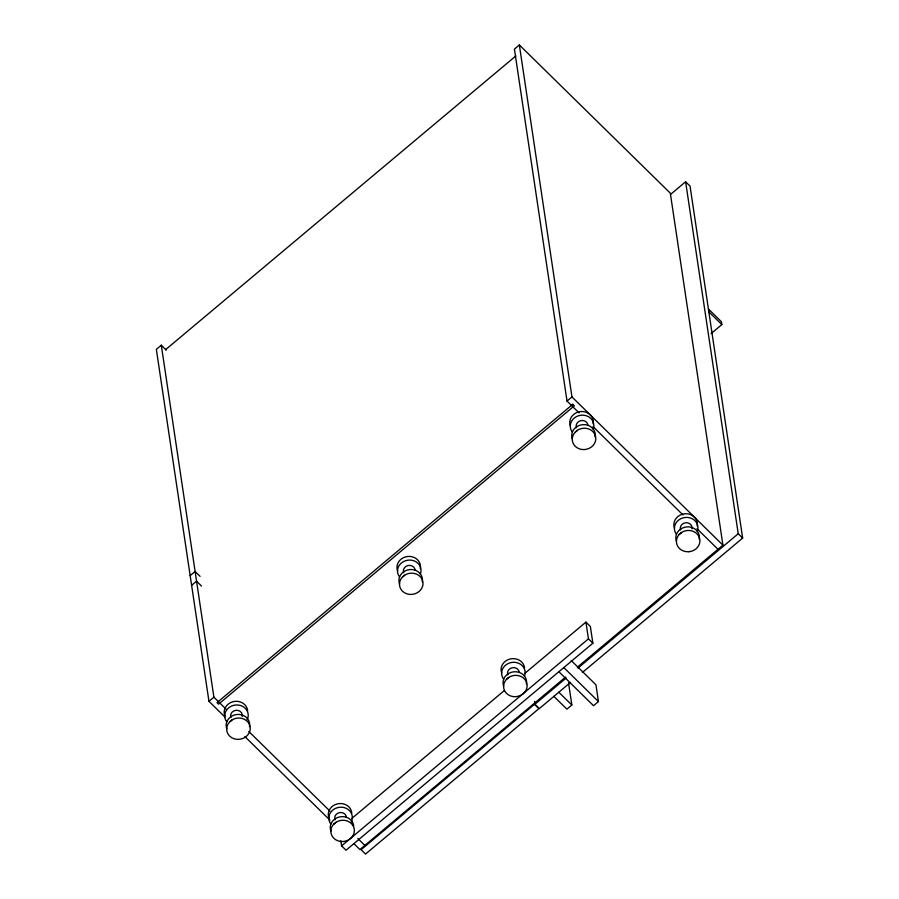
<?xml version="1.0" encoding="UTF-8"?>
<svg xmlns="http://www.w3.org/2000/svg" width="899" height="899" viewBox="0 0 899 899"><rect width="100%" height="100%" fill="white"/><g stroke="black" fill="none" stroke-linecap="round" stroke-linejoin="round"><path stroke-width="1.35" d="M230.155 721.515L231.818 720.133L229.526 722.054A11.754 10.597 -8.5 0 0 227.908 733.842A11.754 10.597 -8.5 0 0 239.303 739.338L242.303 738.641A11.788 10.619 -8.5 0 0 248.967 723.571A11.788 10.619 -8.5 0 0 231.785 720.088M402.943 576.619L404.606 575.236A11.788 10.619 -8.5 0 1 421.755 578.675A11.788 10.619 -8.5 0 1 415.091 593.722L412.09 594.408A11.754 10.597 -8.5 0 1 400.707 588.946A11.754 10.597 -8.5 0 1 402.325 577.158L404.606 575.236M575.742 431.722L577.394 430.34L575.102 432.262A11.754 10.597 -8.5 0 0 573.495 444.05A11.754 10.597 -8.5 0 0 584.878 449.545L587.89 448.848A11.788 10.619 -8.5 0 0 594.542 433.779A11.788 10.619 -8.5 0 0 577.36 430.295M334.271 823.742L335.934 822.36L333.641 824.282M507.058 678.846L508.722 677.464L506.429 679.386A11.754 10.597 -8.5 0 0 504.822 691.174A11.754 10.597 -8.5 0 0 516.206 696.669M679.858 533.95L681.509 532.568L679.217 534.489M166.281 350.127L161.292 345.216L156.347 349.351L208.95 701.321L224.952 717.031M577.383 667.204L722.92 545.154L670.317 193.184L519.352 44.95L514.419 49.085L567.022 401.055L579.001 412.832M165.483 349.756L515.846 55.94M190.161 575.618L195.105 571.483L200.084 576.371M191.622 585.339L196.555 581.204L201.533 586.092M670.564 194.398L685.622 181.767L690.05 186.115L742.653 538.085L582.395 672.474M208.95 701.321L213.895 697.186L161.292 345.216M567.022 401.055L571.955 396.92L519.352 44.95M711.098 333.608L721.852 324.595L721.425 321.752L708.412 308.975M351.97 818.315L504.373 690.511M524.769 673.418L585.934 622.119L590.362 626.457L592.868 643.223L346.025 850.218L341.598 845.869L340.833 840.711M341.598 845.869L588.44 638.874L585.934 622.119M565.572 677.104L359.915 849.555L353.925 843.667M570.562 682.397L539.366 708.558L534.939 704.209L566.134 678.048M577.967 668.126L738.225 533.748L685.622 181.767M568.516 682.824L571.843 705.018L566.898 709.154L553.885 696.377M571.213 660.529L595.947 684.802L598.442 701.568L593.509 705.704L558.897 671.71M516.442 696.579L519.206 695.972A11.788 10.619 -8.5 0 0 525.87 680.903A11.788 10.619 -8.5 0 0 508.688 677.419M343.654 841.475L346.418 840.868A11.788 10.619 -8.5 0 0 353.082 825.799A11.788 10.619 -8.5 0 0 335.9 822.315M688.994 551.739L692.005 551.076A11.788 10.619 -8.5 0 0 698.658 536.006A11.788 10.619 -8.5 0 0 681.476 532.523M343.632 841.475L343.418 841.531A11.788 10.619 -8.5 0 1 332.068 835.969A11.788 10.619 -8.5 0 1 333.698 824.158M708.839 311.818L721.852 324.595M738.225 533.748L742.653 538.085M571.955 396.92L722.92 545.154M593.003 426.576L682.993 514.936M696.995 528.679L717.986 549.289M588.44 638.874L592.868 643.223M563.83 667.575L598.442 701.568M558.83 692.241L571.843 705.018M213.895 697.186L225.885 708.963M248.776 731.438L329.866 811.055M357.858 838.542L364.859 845.42M244.944 736.663L329.922 820.102M534.523 701.434L534.939 704.209M403.718 572.641A5.9 5.315 -8.5 0 1 408.045 565.538A5.9 5.315 -8.5 0 1 415.136 570.135M399.561 577.001A11.788 10.619 -8.5 0 1 407.843 560.178A11.788 10.619 -8.5 0 1 420.283 574.135M397.628 570.91A11.788 10.619 -8.5 0 1 407.798 556.47A11.788 10.619 -8.5 0 1 420.294 568.674M399.583 584.013A11.788 10.619 -8.5 0 1 409.753 569.573A11.788 10.619 -8.5 0 1 422.249 581.777M507.834 674.868A5.9 5.315 -8.5 0 1 512.16 667.766A5.9 5.315 -8.5 0 1 519.251 672.362M503.676 679.228A11.788 10.619 -8.5 0 1 511.958 662.406A11.788 10.619 -8.5 0 1 524.398 676.363M501.743 673.137A11.788 10.619 -8.5 0 1 510.385 658.933A11.788 10.619 -8.5 0 1 524.567 668.126M503.698 686.24A11.788 10.619 -8.5 0 1 513.868 671.8A11.788 10.619 -8.5 0 1 526.365 684.004M576.506 427.744A5.9 5.315 -8.5 0 1 580.833 420.642A5.9 5.315 -8.5 0 1 587.924 425.238M572.348 432.104A11.788 10.619 -8.5 0 1 580.63 415.282A11.788 10.619 -8.5 0 1 593.082 429.239M570.416 426.014A11.788 10.619 -8.5 0 1 580.585 411.573A11.788 10.619 -8.5 0 1 593.082 423.777M572.371 439.117A11.788 10.619 -8.5 0 1 582.541 424.676A11.788 10.619 -8.5 0 1 595.037 436.88M230.931 717.537A5.9 5.315 -8.5 0 1 236.01 710.311A5.9 5.315 -8.5 0 1 242.258 716.413M226.773 721.897A11.788 10.619 -8.5 0 1 235.56 705.018A11.788 10.619 -8.5 0 1 247.09 719.897M224.84 715.806A11.788 10.619 -8.5 0 1 233.482 701.602A11.788 10.619 -8.5 0 1 247.663 710.783M226.795 728.909A11.788 10.619 -8.5 0 1 236.965 714.469A11.788 10.619 -8.5 0 1 249.461 726.673M335.046 819.764A5.9 5.315 -8.5 0 1 339.361 812.662A5.9 5.315 -8.5 0 1 346.452 817.258M330.888 824.125A11.788 10.619 -8.5 0 1 339.676 807.246A11.788 10.619 -8.5 0 1 351.206 822.124M328.955 818.034A11.788 10.619 -8.5 0 1 337.597 803.83A11.788 10.619 -8.5 0 1 351.779 813.011M330.911 831.137A11.788 10.619 -8.5 0 1 339.552 816.944A11.788 10.619 -8.5 0 1 353.734 826.125M680.622 529.972A5.9 5.315 -8.5 0 1 685.712 522.746A5.9 5.315 -8.5 0 1 691.96 528.848M676.464 534.332A11.788 10.619 -8.5 0 1 684.746 517.509A11.788 10.619 -8.5 0 1 697.197 531.466M674.531 528.241A11.788 10.619 -8.5 0 1 684.701 513.801A11.788 10.619 -8.5 0 1 697.197 526.005M689.072 551.694A11.788 10.619 -8.5 0 1 677.644 546.176A11.788 10.619 -8.5 0 1 679.273 534.366M676.486 541.344A11.788 10.619 -8.5 0 1 686.656 526.904A11.788 10.619 -8.5 0 1 699.152 539.108M572.753 404.314L217.007 702.625L218.569 704.153L574.315 405.842L572.753 404.314M534.467 704.322L361.095 849.701L365.522 854.05L538.894 708.67L534.467 704.322"/></g></svg>
